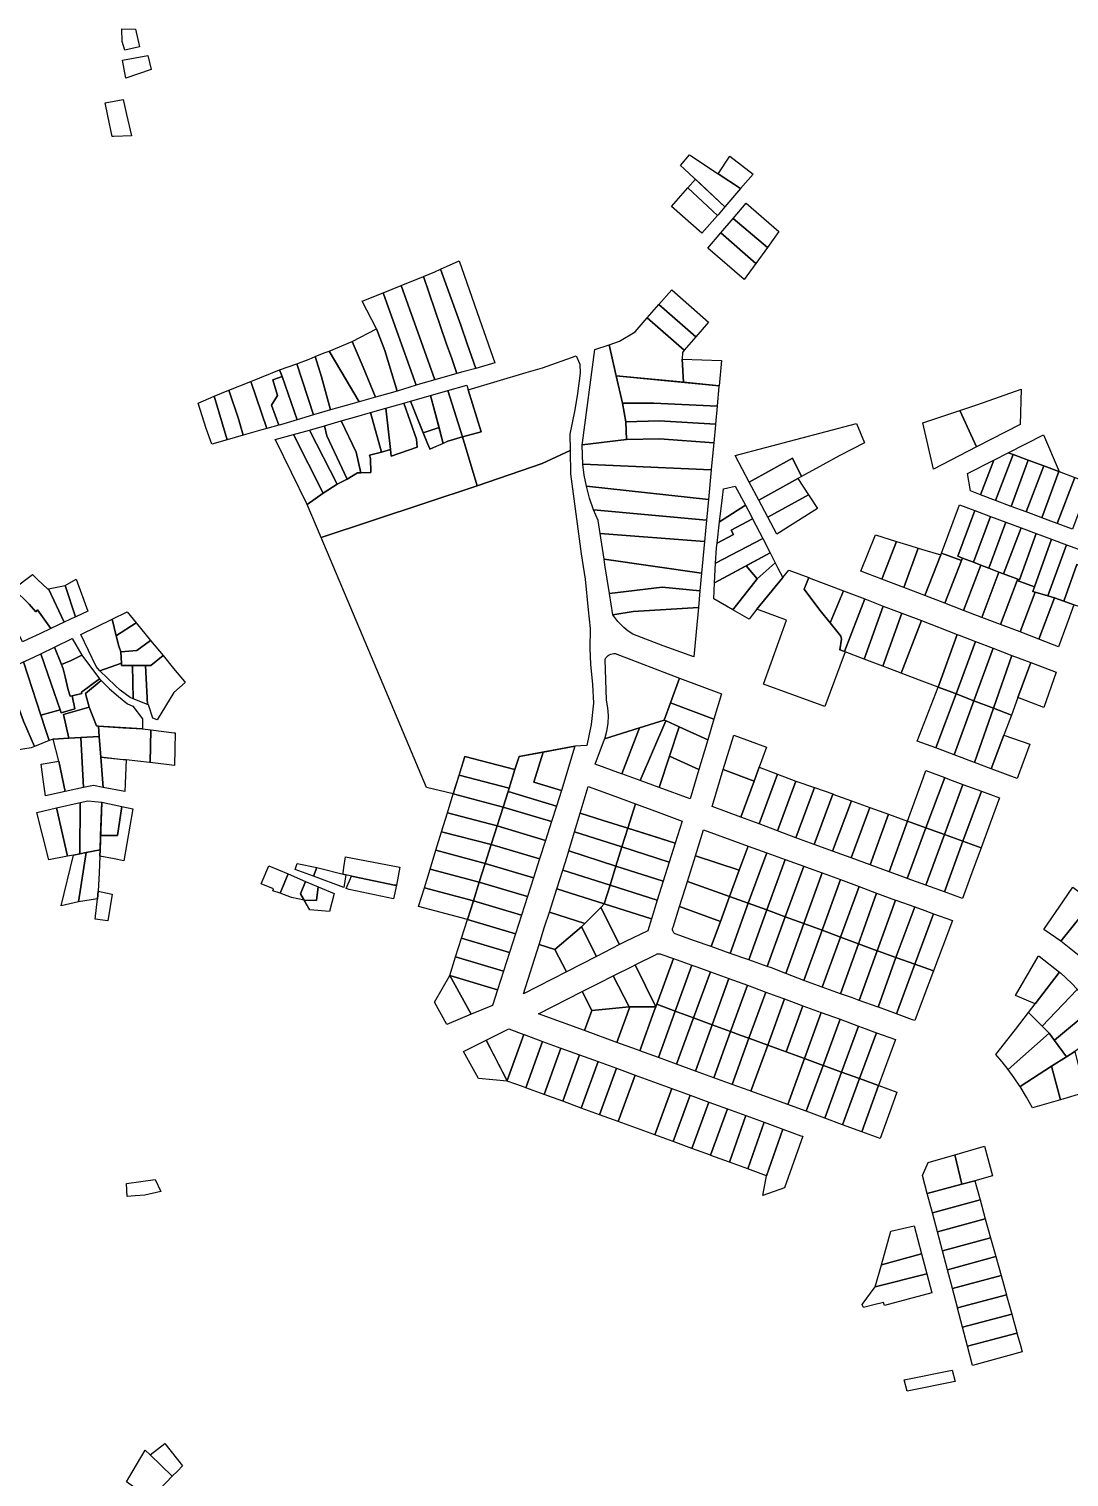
# Model space of a CAD drawing. Header units: millimetres. Extents: x 522658 to 553925, y 7796479 to 7820139.
# Drawn here: x 541601 to 542237, y 7802362 to 7803247 of the extents above; entities that cross this region are included whole.
import ezdxf

# ---------------------------------------------------------------- set-up
doc = ezdxf.new("R2010")
doc.units = ezdxf.units.MM
doc.layers.add('ZONA RESIDENCIAL 2 (ZR_2)', color=2, linetype='Continuous')

msp = doc.modelspace()

# ---------------------------------------------------------------- linework, layer by layer
at = {"layer": 'ZONA RESIDENCIAL 2 (ZR_2)'}
for points in [[(541665.98, 7803247.25), (541668.6, 7803236.55), (541659.6, 7803234.33), (541657.83, 7803239.72), (541657.76, 7803247.4), (541665.98, 7803247.25)], [(541658.2, 7803228.36), (541673.58, 7803231.17), (541675.57, 7803222.62), (541660.14, 7803217.21), (541658.2, 7803228.36)], [(541651.84, 7803181.64), (541649.21, 7803194.17), (541647.54, 7803202.16), (541658.48, 7803204.32), (541660.49, 7803195), (541663.62, 7803181.94), (541652.75, 7803181.73), (541651.84, 7803181.64)], [(541999.37, 7803163.94), (542004.85, 7803170.34), (542022.45, 7803158.8), (542036.18, 7803149.79), (542026.62, 7803138.62), (542001.63, 7803161.84), (541999.37, 7803163.94)], [(542043.77, 7803158.66), (542036.18, 7803149.79), (542022.45, 7803158.8), (542029.53, 7803169.6), (542043.77, 7803158.66)], [(542003.87, 7803150.18), (542008.51, 7803155.45), (542026.62, 7803138.62), (542022.4, 7803133.68), (542022.06, 7803133.29), (542003.87, 7803150.18)], [(542022.06, 7803133.29), (542012.55, 7803122.5), (541993.93, 7803138.9), (542003.87, 7803150.18), (542022.06, 7803133.29)], [(542059.63, 7803123.43), (542052.62, 7803113.65), (542031.54, 7803131.48), (542039.48, 7803140.79), (542059.63, 7803123.43)], [(542052.62, 7803113.65), (542045.51, 7803103.87), (542023.98, 7803122.62), (542031.54, 7803131.48), (542052.62, 7803113.65)], [(542045.51, 7803103.87), (542038.43, 7803094.11), (542016.06, 7803113.34), (542023.98, 7803122.62), (542045.51, 7803103.87)], [(541874.25, 7803039.84), (541866.35, 7803037.61), (541862.67, 7803036.59), (541859.56, 7803045.94), (541856.07, 7803055.27), (541842.27, 7803096.06), (541849.06, 7803098.8), (541852.66, 7803100.42), (541857.46, 7803086.94), (541865.04, 7803066.26), (541868.97, 7803054.83), (541874.25, 7803039.84)], [(541885.92, 7803043.14), (541874.25, 7803039.84), (541868.97, 7803054.83), (541865.04, 7803066.26), (541857.46, 7803086.94), (541852.66, 7803100.42), (541863.95, 7803105.5), (541876.37, 7803070), (541885.92, 7803043.14)], [(541862.67, 7803036.59), (541849.22, 7803032.84), (541828.64, 7803090.54), (541842.27, 7803096.06), (541856.07, 7803055.27), (541859.56, 7803045.94), (541862.67, 7803036.59)], [(541804.74, 7803080.88), (541817.48, 7803086.03), (541824.86, 7803065.51), (541837.78, 7803029.56), (541826.19, 7803025.96), (541818.63, 7803050.76), (541813.5, 7803064.02), (541804.74, 7803080.88)], [(541849.22, 7803032.84), (541840.43, 7803030.39), (541837.78, 7803029.56), (541824.86, 7803065.51), (541817.48, 7803086.03), (541828.64, 7803090.54), (541849.22, 7803032.84)], [(542016.61, 7803068.1), (542008.73, 7803059.05), (541986.19, 7803078.85), (541994.07, 7803087.9), (542016.61, 7803068.1)], [(542008.73, 7803059.05), (542001.65, 7803050.92), (541979.11, 7803070.72), (541986.19, 7803078.85), (542008.73, 7803059.05)], [(542000.43, 7803045.52), (542001.27, 7803031.3), (541960.05, 7803035.33), (541959.87, 7803036.14), (541955.86, 7803054.3), (541962.16, 7803056.38), (541971.68, 7803062.2), (541979.11, 7803070.72), (542001.65, 7803050.92), (542000.61, 7803049.54), (542000.43, 7803045.52)], [(541812.92, 7803022.12), (541802.9, 7803019.37), (541791.62, 7803038.4), (541784.52, 7803050.37), (541798.52, 7803056.26), (541805.35, 7803040.47), (541812.92, 7803022.12)], [(541826.19, 7803025.96), (541821.03, 7803024.35), (541812.92, 7803022.12), (541805.35, 7803040.47), (541798.52, 7803056.26), (541813.5, 7803064.02), (541818.63, 7803050.76), (541826.19, 7803025.96)], [(541785.3, 7803014.36), (541774.93, 7803011.37), (541764.68, 7803042.69), (541772.37, 7803045.47), (541776.02, 7803047.01), (541779.83, 7803034.59), (541785.3, 7803014.36)], [(541802.9, 7803019.37), (541798.64, 7803018.2), (541785.3, 7803014.36), (541779.83, 7803034.59), (541776.02, 7803047.01), (541781.49, 7803049.31), (541784.52, 7803050.37), (541791.62, 7803038.4), (541802.9, 7803019.37)], [(541914.72, 7802981.55), (541875.05, 7802968.04), (541865.99, 7802997.86), (541877.49, 7803001.1), (541869.57, 7803026.64), (541904.99, 7803037.34), (541915.06, 7803040.08), (541935.63, 7803047.5), (541937.86, 7803042.42), (541938.01, 7803036.86), (541936.43, 7803024.48), (541934.84, 7803014.48), (541933.09, 7803006.54), (541931.82, 7802999.55), (541931.95, 7802989.66), (541914.72, 7802981.55)], [(541960.05, 7803035.33), (541964.03, 7803018.63), (541965.9, 7803007.04), (541966.46, 7802996.25), (541939.36, 7802993.15), (541939.4, 7802994.29), (541946.95, 7803051.36), (541955.86, 7803054.3), (541959.87, 7803036.14), (541960.05, 7803035.33)], [(541746.47, 7803003.06), (541736.57, 7803031.85), (541754.22, 7803038.92), (541755.68, 7803034.8), (541749.96, 7803032.84), (541752.82, 7803023.32), (541749.33, 7803017.28), (541753.63, 7803005.09), (541746.47, 7803003.06)], [(541774.93, 7803011.37), (541765.02, 7803008.44), (541755.68, 7803034.8), (541754.22, 7803038.92), (541764.68, 7803042.69), (541774.93, 7803011.37)], [(542001.27, 7803031.3), (542000.43, 7803045.52), (542024.42, 7803044.54), (542022.99, 7803029.17), (542001.27, 7803031.3)], [(541746.47, 7803003.06), (541743.33, 7803002.17), (541740.44, 7803001.36), (541731.94, 7802998.92), (541729.13, 7803009.05), (541723.14, 7803026.47), (541736.57, 7803031.85), (541746.47, 7803003.06)], [(541753.63, 7803005.09), (541749.33, 7803017.28), (541752.82, 7803023.32), (541749.96, 7803032.84), (541755.68, 7803034.8), (541765.02, 7803008.44), (541754.67, 7803005.38), (541753.63, 7803005.09)], [(541865.99, 7802997.86), (541857.08, 7803026.27), (541868.66, 7803029.58), (541869.57, 7803026.64), (541877.49, 7803001.1), (541865.99, 7802997.86)], [(542022.99, 7803029.17), (542022.95, 7803028.71), (542021.86, 7803017), (542021.84, 7803016.73), (541983.09, 7803018.61), (541964.03, 7803018.63), (541960.05, 7803035.33), (542022.99, 7803029.17)], [(541722.21, 7802996.13), (541712.82, 7802993.44), (541709.25, 7803003.02), (541704.39, 7803018.63), (541714.2, 7803022.73), (541722.21, 7802996.13)], [(541731.94, 7802998.92), (541722.21, 7802996.13), (541714.2, 7803022.73), (541723.14, 7803026.47), (541729.13, 7803009.05), (541731.94, 7802998.92)], [(541851.73, 7803003.6), (541842.05, 7803000.4), (541834.18, 7803019.73), (541846.56, 7803023.26), (541851.73, 7803003.6)], [(541865.99, 7802997.86), (541857.1, 7802995.21), (541854.26, 7802993.97), (541846.56, 7803023.26), (541857.08, 7803026.27), (541865.99, 7802997.86)], [(542180.47, 7802991.77), (542170.29, 7803013.97), (542181.32, 7803017.65), (542207.88, 7803027.09), (542207.08, 7803005.55), (542180.47, 7802991.77)], [(541771.08, 7802956.55), (541780.84, 7802963.42), (541789.41, 7802969.06), (541795.55, 7802972), (541801.83, 7802976), (541803.87, 7802975.95), (541809.95, 7802976.15), (541809.77, 7802984.61), (541809.11, 7802986.66), (541816.47, 7802988.66), (541821.97, 7802990.16), (541822.4, 7802986.17), (541838.42, 7802991.69), (541838.02, 7802996.56), (541830.09, 7803018.56), (541834.18, 7803019.73), (541844.71, 7802993.86), (541846.06, 7802990.55), (541846.12, 7802990.41), (541857.1, 7802995.21), (541865.99, 7802997.86), (541875.05, 7802968.04), (541779.64, 7802936.45), (541771.08, 7802956.55)], [(541809.95, 7802976.15), (541803.87, 7802975.95), (541801.03, 7802988.65), (541791.9, 7803007.66), (541801.51, 7803010.4), (541809.79, 7803012.76), (541816.47, 7802988.66), (541809.11, 7802986.66), (541809.77, 7802984.61), (541809.95, 7802976.15)], [(541821.97, 7802990.16), (541816.47, 7802988.66), (541809.79, 7803012.76), (541819.27, 7803015.47), (541821.97, 7802990.16)], [(541838.42, 7802991.69), (541822.4, 7802986.17), (541821.97, 7802990.16), (541819.27, 7803015.47), (541830.09, 7803018.56), (541838.02, 7802996.56), (541838.42, 7802991.69)], [(542020.8, 7803005.6), (541986.3, 7803007.82), (541965.9, 7803007.04), (541964.03, 7803018.63), (541983.09, 7803018.61), (542021.84, 7803016.73), (542020.8, 7803005.6)], [(542154.16, 7802978.14), (542147.65, 7803006.41), (542170.29, 7803013.97), (542180.47, 7802991.77), (542154.16, 7802978.14)], [(541789.41, 7802969.06), (541780.84, 7802963.42), (541762.73, 7802999.32), (541772.45, 7803002.1), (541789.41, 7802969.06)], [(541795.55, 7802972), (541789.41, 7802969.06), (541772.45, 7803002.1), (541781.66, 7803004.73), (541783.13, 7802998.56), (541795.55, 7802972)], [(541803.87, 7802975.95), (541801.83, 7802976), (541795.55, 7802972), (541783.13, 7802998.56), (541781.66, 7803004.73), (541791.9, 7803007.66), (541801.03, 7802988.65), (541803.87, 7802975.95)], [(541842.05, 7803000.4), (541851.73, 7803003.6), (541854.26, 7802993.97), (541846.12, 7802990.41), (541846.06, 7802990.55), (541844.71, 7802993.86), (541842.05, 7803000.4)], [(542019.73, 7802994.19), (541986.53, 7802996.76), (541966.46, 7802996.25), (541965.9, 7803007.04), (541986.3, 7803007.82), (542020.8, 7803005.6), (542020.77, 7803005.32), (542019.73, 7802994.19)], [(542112.05, 7802994.23), (542096.93, 7802986.62), (542086.45, 7802980.82), (542073.5, 7802973.66), (542067.92, 7802984.92), (542041.48, 7802970.24), (542032.87, 7802986.47), (542107.14, 7803006.07), (542112.05, 7802994.23)], [(541780.84, 7802963.42), (541771.08, 7802956.55), (541751.88, 7802995.68), (541751.52, 7802996.41), (541762.73, 7802999.32), (541780.84, 7802963.42)], [(542019.73, 7802994.19), (542018.25, 7802978.26), (542018.21, 7802977.85), (541939.74, 7802981.14), (541939.39, 7802986.82), (541939.36, 7802993.15), (541966.46, 7802996.25), (541986.53, 7802996.76), (542019.73, 7802994.19)], [(542230.95, 7802976.68), (542230.77, 7802976.75), (542221.57, 7802980.14), (542212.07, 7802983.65), (542202.86, 7802987.05), (542199.82, 7802988.17), (542221.4, 7802999.22), (542230.95, 7802976.68)], [(541875.05, 7802968.04), (541914.72, 7802981.55), (541931.95, 7802989.66), (541932.14, 7802975.26), (541938.65, 7802926.37), (541941.19, 7802910.97), (541942.94, 7802892.08), (541944.21, 7802880.65), (541943.89, 7802868.58), (541944.36, 7802858.9), (541945.63, 7802846.52), (541946.27, 7802835.09), (541944.84, 7802822.07), (541942.14, 7802809.21), (541934.74, 7802808.74), (541900.7, 7802802.43), (541898.16, 7802794.43), (541867.47, 7802802.52), (541860.42, 7802779.58), (541844.02, 7802783.46), (541819.14, 7802842.58), (541779.64, 7802936.45), (541875.05, 7802968.04)], [(542073.5, 7802973.66), (542071.17, 7802972.37), (542047.34, 7802959.19), (542041.48, 7802970.24), (542067.92, 7802984.92), (542073.5, 7802973.66)], [(542202.86, 7802987.05), (542192.1, 7802959.05), (542182.85, 7802962.53), (542191.08, 7802983.68), (542199.82, 7802988.17), (542202.86, 7802987.05)], [(542212.07, 7802983.65), (542201.75, 7802955.43), (542192.1, 7802959.05), (542202.86, 7802987.05), (542212.07, 7802983.65)], [(542018.21, 7802977.85), (542016.51, 7802959.56), (541941.82, 7802967.87), (541940.56, 7802974.47), (541939.74, 7802981.14), (542018.21, 7802977.85)], [(542182.85, 7802962.53), (542176.71, 7802964.83), (542174.99, 7802975.42), (542191.08, 7802983.68), (542182.85, 7802962.53)], [(542221.57, 7802980.14), (542210.94, 7802951.98), (542201.75, 7802955.43), (542212.07, 7802983.65), (542221.57, 7802980.14)], [(542230.77, 7802976.75), (542220.52, 7802948.38), (542220.02, 7802948.57), (542210.94, 7802951.98), (542221.57, 7802980.14), (542230.77, 7802976.75)], [(542230.95, 7802976.68), (542240.69, 7802973.09), (542229.71, 7802944.93), (542220.52, 7802948.38), (542230.77, 7802976.75), (542230.95, 7802976.68)], [(542016.51, 7802959.56), (542015.34, 7802946.94), (541946.23, 7802953.35), (541943.76, 7802960.53), (541941.82, 7802967.87), (542016.51, 7802959.56)], [(542039.13, 7802956.09), (542023.36, 7802945.96), (542025.16, 7802960.86), (542025.79, 7802966.09), (542032.89, 7802967.84), (542039.13, 7802956.09)], [(542077.63, 7802962.52), (542052.81, 7802948.87), (542047.34, 7802959.19), (542071.17, 7802972.37), (542077.63, 7802962.52)], [(542229.71, 7802944.93), (542240.69, 7802973.09), (542249.81, 7802969.73), (542239.15, 7802941.38), (542229.71, 7802944.93)], [(542052.81, 7802948.87), (542077.63, 7802962.52), (542083.19, 7802954.05), (542058.36, 7802938.39), (542052.81, 7802948.87)], [(542015.34, 7802946.94), (542014.14, 7802934.03), (541950.25, 7802938.87), (541949.03, 7802946.78), (541946.23, 7802953.35), (542015.34, 7802946.94)], [(542043.53, 7802947.76), (542030.46, 7802940.82), (542031.85, 7802938.12), (542021.78, 7802932.9), (542023.36, 7802945.96), (542039.13, 7802956.09), (542042.6, 7802949.57), (542043.53, 7802947.76)], [(542171.84, 7802923.73), (542171.33, 7802922.26), (542159.04, 7802926.8), (542169.98, 7802956.38), (542179.47, 7802952.85), (542168.96, 7802924.94), (542171.84, 7802923.73)], [(542171.84, 7802923.73), (542168.96, 7802924.94), (542179.47, 7802952.85), (542189.04, 7802949.29), (542178.59, 7802921.22), (542171.84, 7802923.73)], [(542198.36, 7802945.83), (542188.1, 7802917.56), (542183.13, 7802919.47), (542178.59, 7802921.22), (542189.04, 7802949.29), (542198.36, 7802945.83)], [(542049.67, 7802935.81), (542020.92, 7802920.73), (542021.44, 7802930.05), (542021.78, 7802932.9), (542031.85, 7802938.12), (542030.46, 7802940.82), (542043.53, 7802947.76), (542049.67, 7802935.81)], [(542188.1, 7802917.56), (542198.36, 7802945.83), (542207.85, 7802942.3), (542197.03, 7802914.13), (542194.2, 7802915.21), (542188.1, 7802917.56)], [(542216.99, 7802938.9), (542206.75, 7802910.4), (542205.68, 7802910.8), (542197.03, 7802914.13), (542207.85, 7802942.3), (542216.99, 7802938.9)], [(542012.32, 7802914.47), (541952.68, 7802923.1), (541950.25, 7802938.87), (542014.14, 7802934.03), (542012.34, 7802914.66), (542012.32, 7802914.47)], [(542020.92, 7802920.73), (542049.67, 7802935.81), (542054.23, 7802926.95), (542020.25, 7802908.64), (542020.92, 7802920.73)], [(542109.8, 7802915.73), (542118.71, 7802937.96), (542131.63, 7802933.99), (542122.61, 7802910.84), (542109.8, 7802915.73)], [(542122.61, 7802910.84), (542131.63, 7802933.99), (542139.59, 7802931.54), (542144.85, 7802929.92), (542135.97, 7802905.75), (542122.61, 7802910.84)], [(542206.75, 7802910.4), (542216.99, 7802938.9), (542226.36, 7802935.41), (542215.9, 7802906.13), (542205.39, 7802910.05), (542205.68, 7802910.8), (542206.75, 7802910.4)], [(542235.55, 7802931.99), (542224.12, 7802900.7), (542216.34, 7802902.9), (542214.91, 7802903.35), (542215.9, 7802906.13), (542226.36, 7802935.41), (542235.55, 7802931.99)], [(542244.99, 7802925.45), (542242.85, 7802919.46), (542241.91, 7802919.79), (542233.94, 7802897.45), (542228.11, 7802899.57), (542224.12, 7802900.7), (542235.55, 7802931.99), (542245, 7802928.47), (542245.94, 7802928.12), (542244.99, 7802925.45)], [(542012.32, 7802914.47), (542011.33, 7802903.78), (541988.29, 7802905.91), (541955.92, 7802902.06), (541953.2, 7802919.73), (541952.68, 7802923.1), (542012.32, 7802914.47)], [(542046.29, 7802911.1), (542039.63, 7802919.08), (542054.23, 7802926.95), (542057.32, 7802920.94), (542046.29, 7802911.1)], [(542135.97, 7802905.75), (542144.85, 7802929.92), (542148.9, 7802928.68), (542158.63, 7802925.69), (542148.85, 7802900.84), (542135.97, 7802905.75)], [(542171.33, 7802922.26), (542161.05, 7802896.18), (542148.85, 7802900.84), (542158.63, 7802925.69), (542159.04, 7802926.8), (542171.33, 7802922.26)], [(542183.13, 7802919.47), (542172.61, 7802891.77), (542161.05, 7802896.18), (542171.33, 7802922.26), (542171.84, 7802923.73), (542178.59, 7802921.22), (542183.13, 7802919.47)], [(542241.91, 7802919.79), (542242.85, 7802919.46), (542244.99, 7802925.45), (542245.94, 7802928.12), (542254.61, 7802924.9), (542242.97, 7802894.15), (542239.99, 7802895.24), (542233.94, 7802897.45), (542241.91, 7802919.79)], [(541606.33, 7802910.47), (541612.22, 7802904.95), (541612.87, 7802905.07), (541622.48, 7802884.54), (541614.31, 7802880.71), (541606.2, 7802892.05), (541605.01, 7802891), (541601.11, 7802895.58), (541591.34, 7802905.08), (541603.02, 7802913.71), (541606.33, 7802910.47)], [(542046.29, 7802911.1), (542031.48, 7802892.07), (542019.7, 7802898.86), (542020.25, 7802908.64), (542039.63, 7802919.08), (542046.29, 7802911.1)], [(542031.48, 7802892.07), (542046.29, 7802911.1), (542057.32, 7802920.94), (542058.84, 7802917.98), (542061.99, 7802911.86), (542046.16, 7802892.48), (542043.16, 7802888.8), (542041.36, 7802886.38), (542031.48, 7802892.07)], [(542100.11, 7802866.5), (542087.69, 7802833.01), (542050.23, 7802846.73), (542064.26, 7802885.78), (542046.16, 7802892.48), (542061.99, 7802911.86), (542065.74, 7802916.44), (542077.86, 7802911.82), (542075.03, 7802904.83), (542084.71, 7802891.85), (542091.03, 7802884.09), (542097.57, 7802876.04), (542097.95, 7802874.12), (542096.77, 7802867.77), (542099.7, 7802866.66), (542100.11, 7802866.5)], [(542172.61, 7802891.77), (542183.13, 7802919.47), (542188.1, 7802917.56), (542194.2, 7802915.21), (542183.68, 7802887.54), (542172.61, 7802891.77)], [(542195.04, 7802883.21), (542183.68, 7802887.54), (542194.2, 7802915.21), (542197.03, 7802914.13), (542205.68, 7802910.8), (542205.39, 7802910.05), (542195.04, 7802883.21)], [(541601.11, 7802895.58), (541605.01, 7802891), (541606.2, 7802892.05), (541614.31, 7802880.71), (541607.45, 7802877.49), (541600.49, 7802874.23), (541596.9, 7802872.55), (541584.3, 7802898.86), (541584.03, 7802899.67), (541591.34, 7802905.08), (541601.11, 7802895.58)], [(541622.48, 7802884.54), (541612.87, 7802905.07), (541623.09, 7802907.01), (541629.44, 7802887.8), (541622.48, 7802884.54)], [(541636.86, 7802891.28), (541629.61, 7802887.88), (541629.44, 7802887.8), (541623.09, 7802907.01), (541629.78, 7802910.82), (541636.86, 7802891.28)], [(542011.33, 7802903.78), (542010.38, 7802893.6), (541970.4, 7802891.19), (541957.92, 7802889.1), (541955.92, 7802902.06), (541988.29, 7802905.91), (542011.33, 7802903.78)], [(542099.15, 7802903.72), (542091.03, 7802884.09), (542084.71, 7802891.85), (542075.03, 7802904.83), (542077.86, 7802911.82), (542079.21, 7802911.3), (542099.15, 7802903.72)], [(542195.04, 7802883.21), (542205.39, 7802910.05), (542215.9, 7802906.13), (542214.91, 7802903.35), (542216.34, 7802902.9), (542207.07, 7802878.62), (542195.04, 7802883.21)], [(542091.03, 7802884.09), (542099.15, 7802903.72), (542112.15, 7802898.77), (542099.7, 7802866.66), (542096.77, 7802867.77), (542097.95, 7802874.12), (542097.57, 7802876.04), (542091.03, 7802884.09)], [(542123.46, 7802894.47), (542111.79, 7802862.06), (542100.11, 7802866.5), (542099.7, 7802866.66), (542112.15, 7802898.77), (542123.46, 7802894.47)], [(542228.11, 7802899.57), (542218.68, 7802874.19), (542207.07, 7802878.62), (542216.34, 7802902.9), (542224.12, 7802900.7), (542228.11, 7802899.57)], [(542239.99, 7802895.24), (542235.72, 7802883.46), (542230.69, 7802869.61), (542218.68, 7802874.19), (542228.11, 7802899.57), (542233.94, 7802897.45), (542239.99, 7802895.24)], [(541654.39, 7802876.37), (541654.25, 7802876.28), (541651.76, 7802886.39), (541660.96, 7802890.87), (541666.45, 7802884.19), (541654.39, 7802876.37)], [(542008.98, 7802878.61), (542007.56, 7802863.38), (541988.83, 7802870.04), (541970.3, 7802877.24), (541967.49, 7802879.19), (541964.84, 7802881.36), (541961.15, 7802885.03), (541957.92, 7802889.1), (541970.4, 7802891.19), (542010.38, 7802893.6), (542008.98, 7802878.61)], [(542111.79, 7802862.06), (542123.46, 7802894.47), (542134.81, 7802890.16), (542123.2, 7802857.73), (542111.79, 7802862.06)], [(542146.72, 7802885.58), (542134.39, 7802853.44), (542131.65, 7802854.52), (542123.2, 7802857.73), (542134.81, 7802890.16), (542136.35, 7802889.57), (542146.72, 7802885.58)], [(541657.43, 7802859.57), (541644.19, 7802854.89), (541642.05, 7802857.56), (541632.52, 7802877.01), (541651.76, 7802886.39), (541654.25, 7802876.28), (541655.8, 7802869.96), (541656.99, 7802866.46), (541657.43, 7802859.57)], [(541675.31, 7802873.42), (541666.9, 7802867.22), (541656.99, 7802866.46), (541655.8, 7802869.96), (541654.25, 7802876.28), (541654.39, 7802876.37), (541666.45, 7802884.19), (541675.31, 7802873.42)], [(542134.39, 7802853.44), (542146.72, 7802885.58), (542168.65, 7802877.15), (542157.1, 7802844.81), (542145.59, 7802849.05), (542134.39, 7802853.44)], [(541624.89, 7802843.14), (541626.13, 7802839.29), (541627.3, 7802839.55), (541629.03, 7802831.57), (541620.68, 7802829.17), (541620.02, 7802831.06), (541614.55, 7802846.81), (541608.13, 7802865.3), (541616.47, 7802869.29), (541620.74, 7802858.62), (541621.79, 7802856.01), (541622.95, 7802851.19), (541624.89, 7802843.14)], [(541626.78, 7802861.08), (541620.74, 7802858.62), (541616.47, 7802869.29), (541627.41, 7802874.53), (541633.29, 7802864.46), (541626.78, 7802861.08)], [(541656.99, 7802866.46), (541666.9, 7802867.22), (541675.31, 7802873.42), (541682.95, 7802864.12), (541675.41, 7802858.07), (541672.12, 7802858.09), (541664.25, 7802858.14), (541657.52, 7802858.19), (541657.43, 7802859.57), (541656.99, 7802866.46)], [(542157.1, 7802844.81), (542168.65, 7802877.15), (542169.86, 7802876.68), (542179.93, 7802872.81), (542167.96, 7802840.77), (542165.43, 7802841.75), (542157.1, 7802844.81)], [(542167.96, 7802840.77), (542179.93, 7802872.81), (542190.67, 7802868.69), (542178.89, 7802836.57), (542167.96, 7802840.77)], [(541620.02, 7802831.06), (541608.12, 7802827.64), (541597.61, 7802860.26), (541600.88, 7802861.83), (541608.13, 7802865.3), (541614.55, 7802846.81), (541620.02, 7802831.06)], [(541624.89, 7802843.14), (541622.95, 7802851.19), (541621.79, 7802856.01), (541620.74, 7802858.62), (541626.78, 7802861.08), (541633.29, 7802864.46), (541644.1, 7802849.98), (541633.03, 7802841.83), (541633.33, 7802840.89), (541627.3, 7802839.55), (541626.13, 7802839.29), (541624.89, 7802843.14)], [(541689.45, 7802841.55), (541679.29, 7802824.77), (541676.67, 7802825.87), (541674.04, 7802834.03), (541673.32, 7802834.31), (541672.12, 7802858.09), (541675.41, 7802858.07), (541682.95, 7802864.12), (541689.37, 7802856.32), (541695.97, 7802848.29), (541696.52, 7802847.62), (541689.45, 7802841.55)], [(541993.25, 7802835.19), (541989.47, 7802824.75), (541974.33, 7802819.96), (541953.01, 7802813.22), (541953.04, 7802813.3), (541954.34, 7802817.92), (541955.12, 7802822.66), (541955.36, 7802827.46), (541955.06, 7802832.25), (541954.23, 7802836.98), (541953.38, 7802861.85), (541953.81, 7802862.69), (541954.38, 7802863.46), (541955.07, 7802864.11), (541955.85, 7802864.65), (541956.71, 7802865.05), (541957.63, 7802865.3), (541958.57, 7802865.4), (541959.52, 7802865.34), (541998.78, 7802850.44), (541993.25, 7802835.19)], [(542178.89, 7802836.57), (542190.67, 7802868.69), (542202.12, 7802864.3), (542190.81, 7802831.98), (542178.89, 7802836.57)], [(542190.81, 7802831.98), (542202.12, 7802864.3), (542213.62, 7802859.89), (542205.77, 7802838.52), (542201.81, 7802827.75), (542190.81, 7802831.98)], [(541593.26, 7802806.27), (541584.19, 7802826.2), (541572.59, 7802848.28), (541586.33, 7802854.86), (541597.59, 7802824), (541604.32, 7802808.52), (541602.3, 7802807.7), (541593.26, 7802806.27)], [(541611.01, 7802819.02), (541613.31, 7802812.16), (541604.32, 7802808.52), (541597.59, 7802824), (541586.33, 7802854.86), (541597.61, 7802860.26), (541608.12, 7802827.64), (541611.01, 7802819.02)], [(541656.69, 7802843.1), (541653.6, 7802845.87), (541644.19, 7802854.89), (541657.43, 7802859.57), (541657.52, 7802858.19), (541664.25, 7802858.14), (541664.68, 7802837.74), (541662.78, 7802838.49), (541656.69, 7802843.1)], [(541664.25, 7802858.14), (541672.12, 7802858.09), (541673.32, 7802834.31), (541664.68, 7802837.74), (541664.25, 7802858.14)], [(542229.26, 7802853.93), (542221.64, 7802832.46), (542205.77, 7802838.52), (542213.62, 7802859.89), (542229.26, 7802853.93)], [(541637.71, 7802832.69), (541621.97, 7802828.15), (541625.18, 7802813.61), (541615.64, 7802813.1), (541613.31, 7802812.16), (541611.01, 7802819.02), (541608.12, 7802827.64), (541620.02, 7802831.06), (541620.68, 7802829.17), (541629.03, 7802831.57), (541627.3, 7802839.55), (541633.33, 7802840.89), (541633.03, 7802841.83), (541644.1, 7802849.98), (541645.14, 7802848.86), (541635.49, 7802841.01), (541637.71, 7802832.69)], [(541635.49, 7802841.01), (541645.14, 7802848.86), (541650.22, 7802843.88), (541655.56, 7802839.17), (541661.13, 7802834.74), (541664.33, 7802833.21), (541670.36, 7802825.54), (541670.26, 7802819.33), (541643.34, 7802821.03), (541642.23, 7802821.27), (541637.71, 7802832.69), (541635.49, 7802841.01)], [(542019.9, 7802825.23), (541993.25, 7802835.19), (541998.78, 7802850.44), (542024.5, 7802840.68), (542019.9, 7802825.23)], [(542144.24, 7802811.89), (542157.1, 7802844.81), (542165.43, 7802841.75), (542167.96, 7802840.77), (542155.59, 7802807.65), (542144.24, 7802811.89)], [(541998.62, 7802820.63), (541990.56, 7802824.26), (541990.38, 7802824.34), (541989.47, 7802824.75), (541993.25, 7802835.19), (542019.9, 7802825.23), (542016.17, 7802812.73), (541998.62, 7802820.63)], [(542155.59, 7802807.65), (542167.96, 7802840.77), (542178.89, 7802836.57), (542166.75, 7802803.47), (542155.59, 7802807.65)], [(542166.75, 7802803.47), (542178.89, 7802836.57), (542190.81, 7802831.98), (542179.2, 7802798.81), (542166.75, 7802803.47)], [(541621.97, 7802828.15), (541637.71, 7802832.69), (541642.23, 7802821.27), (541643.34, 7802821.03), (541643.91, 7802814.6), (541632.56, 7802814), (541625.18, 7802813.61), (541621.97, 7802828.15)], [(542179.2, 7802798.81), (542190.81, 7802831.98), (542201.81, 7802827.75), (542198.89, 7802819.8), (542197.28, 7802815.55), (542189.47, 7802794.97), (542179.2, 7802798.81)], [(541675.34, 7802818.72), (541675.11, 7802798.81), (541674.69, 7802798.86), (541660.35, 7802800.32), (541656.73, 7802800.7), (541644.88, 7802801.96), (541643.91, 7802814.6), (541643.34, 7802821.03), (541658.51, 7802820.07), (541670.26, 7802819.33), (541675.34, 7802818.72)], [(541675.11, 7802798.81), (541675.34, 7802818.72), (541689.79, 7802816.98), (541690.25, 7802816.92), (541690, 7802796.88), (541675.11, 7802798.81)], [(541963.55, 7802791.81), (541963.42, 7802791.86), (541947.31, 7802797.78), (541947.24, 7802797.72), (541952.96, 7802813.07), (541953.01, 7802813.22), (541974.33, 7802819.96), (541963.55, 7802791.81)], [(541963.55, 7802791.81), (541974.33, 7802819.96), (541989.47, 7802824.75), (541990.38, 7802824.34), (541974.8, 7802787.68), (541963.55, 7802791.81)], [(541998.62, 7802820.63), (541992.73, 7802802.68), (541986.41, 7802783.41), (541974.8, 7802787.68), (541990.38, 7802824.34), (541990.56, 7802824.26), (541998.62, 7802820.63)], [(542010.71, 7802794.43), (541992.73, 7802802.68), (541998.62, 7802820.63), (542016.17, 7802812.73), (542010.71, 7802794.43)], [(541615.64, 7802813.1), (541625.18, 7802813.61), (541632.56, 7802814), (541634.33, 7802783.39), (541622.94, 7802780.94), (541619.19, 7802799.66), (541615.64, 7802813.1)], [(541632.56, 7802814), (541643.91, 7802814.6), (541644.88, 7802801.96), (541646.29, 7802783.55), (541640.32, 7802784.68), (541634.33, 7802783.39), (541632.56, 7802814)], [(541909.6, 7802786.84), (541915.5, 7802805.17), (541934.74, 7802808.74), (541926.64, 7802781.72), (541909.6, 7802786.84)], [(542052, 7802808.05), (542047.52, 7802795.9), (542044.4, 7802787.44), (542025.43, 7802794.52), (542032.12, 7802815.42), (542052, 7802808.05)], [(542213.08, 7802809.9), (542205.38, 7802789.02), (542189.47, 7802794.97), (542197.28, 7802815.55), (542213.08, 7802809.9)], [(541610.94, 7802778.36), (541609.62, 7802788.4), (541608.38, 7802797.81), (541619.19, 7802799.66), (541622.94, 7802780.94), (541610.94, 7802778.36)], [(541644.88, 7802801.96), (541660.35, 7802800.32), (541659.59, 7802781.03), (541646.29, 7802783.55), (541644.88, 7802801.96)], [(541898.16, 7802794.43), (541894.55, 7802783.03), (541863.96, 7802791.1), (541867.47, 7802802.52), (541898.16, 7802794.43)], [(541923.56, 7802772.13), (541893.92, 7802781.04), (541894.55, 7802783.03), (541898.16, 7802794.43), (541900.7, 7802802.43), (541915.5, 7802805.17), (541909.6, 7802786.84), (541926.64, 7802781.72), (541923.56, 7802772.13)], [(542010.71, 7802794.43), (542005.36, 7802776.45), (541986.41, 7802783.41), (541992.73, 7802802.68), (542010.71, 7802794.43)], [(541894.55, 7802783.03), (541893.92, 7802781.04), (541890.91, 7802771.54), (541860.42, 7802779.58), (541863.96, 7802791.1), (541894.55, 7802783.03)], [(542044.4, 7802787.44), (542036.24, 7802765.38), (542018.7, 7802771.93), (542025.43, 7802794.52), (542044.4, 7802787.44)], [(542058.72, 7802791.6), (542047.54, 7802761.16), (542036.24, 7802765.38), (542044.4, 7802787.44), (542047.52, 7802795.9), (542058.72, 7802791.6)], [(542047.54, 7802761.16), (542058.72, 7802791.6), (542069.95, 7802787.29), (542058.8, 7802756.95), (542047.54, 7802761.16)], [(542138.2, 7802762.84), (542147.78, 7802789.19), (542149.47, 7802793.85), (542161, 7802789.53), (542149.47, 7802758.79), (542138.2, 7802762.84)], [(542149.47, 7802758.79), (542161, 7802789.53), (542163.89, 7802788.45), (542172.16, 7802785.39), (542160.82, 7802754.7), (542149.47, 7802758.79)], [(541920.51, 7802762.64), (541890.91, 7802771.54), (541893.92, 7802781.04), (541923.56, 7802772.13), (541920.51, 7802762.64)], [(541971.84, 7802773.5), (541967.13, 7802758.62), (541952.16, 7802763.35), (541938.04, 7802767.81), (541943, 7802784.18), (541956.98, 7802779), (541971.84, 7802773.5)], [(542058.8, 7802756.95), (542069.95, 7802787.29), (542081.29, 7802783.39), (542070.01, 7802752.76), (542058.8, 7802756.95)], [(542070.01, 7802752.76), (542081.29, 7802783.39), (542092.52, 7802779.54), (542092.64, 7802779.49), (542081.22, 7802748.57), (542070.01, 7802752.76)], [(542160.82, 7802754.7), (542172.16, 7802785.39), (542183.45, 7802781.21), (542172.04, 7802750.66), (542160.82, 7802754.7)], [(542172.04, 7802750.66), (542183.45, 7802781.21), (542194.45, 7802777.14), (542188.78, 7802761.66), (542183.28, 7802746.62), (542172.04, 7802750.66)], [(541624.46, 7802741.47), (541617.8, 7802770.97), (541632.11, 7802774.31), (541631.99, 7802742.92), (541628.16, 7802742.18), (541624.46, 7802741.47)], [(541631.99, 7802742.92), (541632.11, 7802774.31), (541636.87, 7802775.42), (541645.44, 7802774.5), (541644.45, 7802745.28), (541635.93, 7802743.67), (541631.99, 7802742.92)], [(541658.92, 7802738.65), (541652.99, 7802739.84), (541644.32, 7802741.57), (541644.45, 7802745.28), (541644.75, 7802754.1), (541655.12, 7802754.16), (541657.76, 7802771.87), (541664.48, 7802770.43), (541658.92, 7802738.65)], [(541655.12, 7802754.16), (541644.75, 7802754.1), (541645.44, 7802774.5), (541657.76, 7802771.87), (541655.12, 7802754.16)], [(541890.91, 7802771.54), (541887.26, 7802760.04), (541856.86, 7802768.01), (541860.42, 7802779.58), (541890.91, 7802771.54)], [(542000.47, 7802762.9), (541996.23, 7802749.44), (541981.42, 7802754.11), (541967.13, 7802758.62), (541971.84, 7802773.5), (541985.85, 7802768.32), (542000.47, 7802762.9)], [(542081.22, 7802748.57), (542092.64, 7802779.49), (542104.02, 7802775.33), (542092.46, 7802744.46), (542083.94, 7802747.56), (542081.22, 7802748.57)], [(542115.27, 7802771.22), (542103.71, 7802740.37), (542092.46, 7802744.46), (542104.02, 7802775.33), (542115.27, 7802771.22)], [(541613.05, 7802739.29), (541605.74, 7802768.15), (541617.8, 7802770.97), (541624.46, 7802741.47), (541613.05, 7802739.29)], [(541887.26, 7802760.04), (541883.65, 7802748.65), (541853.31, 7802756.45), (541856.86, 7802768.01), (541887.26, 7802760.04)], [(541916.82, 7802751.15), (541887.26, 7802760.04), (541890.91, 7802771.54), (541920.51, 7802762.64), (541916.82, 7802751.15)], [(541967.13, 7802758.62), (541963.52, 7802747.23), (541963.5, 7802747.16), (541934.61, 7802756.45), (541938.04, 7802767.81), (541952.16, 7802763.35), (541967.13, 7802758.62)], [(542126.63, 7802767.07), (542115.37, 7802736.13), (542103.71, 7802740.37), (542115.27, 7802771.22), (542126.63, 7802767.07)], [(542115.37, 7802736.13), (542126.63, 7802767.07), (542138.2, 7802762.84), (542126.96, 7802731.91), (542115.37, 7802736.13)], [(541883.65, 7802748.65), (541879.97, 7802737.04), (541849.82, 7802745.09), (541853.31, 7802756.45), (541883.65, 7802748.65)], [(541913.16, 7802739.78), (541883.65, 7802748.65), (541887.26, 7802760.04), (541916.82, 7802751.15), (541913.16, 7802739.78)], [(541963.5, 7802747.16), (541959.91, 7802735.45), (541931.15, 7802744.67), (541934.61, 7802756.45), (541963.5, 7802747.16)], [(541996.23, 7802749.44), (541992.57, 7802737.82), (541963.5, 7802747.16), (541963.52, 7802747.23), (541967.13, 7802758.62), (541996.23, 7802749.44)], [(542035.37, 7802733), (542008.55, 7802741.63), (542013.5, 7802757.53), (542040.75, 7802747.7), (542035.37, 7802733)], [(542126.96, 7802731.91), (542138.2, 7802762.84), (542149.47, 7802758.79), (542138.14, 7802727.85), (542136.53, 7802728.43), (542126.96, 7802731.91)], [(542138.14, 7802727.85), (542149.47, 7802758.79), (542160.82, 7802754.7), (542149.4, 7802723.78), (542138.14, 7802727.85)], [(542149.4, 7802723.78), (542160.82, 7802754.7), (542172.04, 7802750.66), (542160.8, 7802719.67), (542149.4, 7802723.78)], [(541642.88, 7802715.49), (541631.2, 7802713.51), (541635.93, 7802743.67), (541644.45, 7802745.28), (541644.32, 7802741.57), (541643.9, 7802731.21), (541643.19, 7802720.04), (541642.88, 7802715.49)], [(541909.43, 7802728.19), (541879.97, 7802737.04), (541883.65, 7802748.65), (541913.16, 7802739.78), (541909.43, 7802728.19)], [(541992.57, 7802737.82), (541988.89, 7802726.15), (541959.91, 7802735.45), (541963.5, 7802747.16), (541992.57, 7802737.82)], [(542052.13, 7802743.6), (542040.88, 7802712.66), (542029.44, 7802716.8), (542035.37, 7802733), (542040.75, 7802747.7), (542052.13, 7802743.6)], [(542160.8, 7802719.67), (542172.04, 7802750.66), (542183.28, 7802746.62), (542177.64, 7802731.23), (542171.94, 7802715.65), (542160.8, 7802719.67)], [(541631.2, 7802713.51), (541620.6, 7802711.17), (541628.16, 7802742.18), (541635.93, 7802743.67), (541631.2, 7802713.51)], [(541776.98, 7802734.47), (541775, 7802729.18), (541763.71, 7802733.4), (541764.97, 7802737.05), (541776.98, 7802734.47)], [(541827.83, 7802734.71), (541825.63, 7802723.7), (541824.46, 7802723.82), (541799.22, 7802728.98), (541792.91, 7802730.54), (541792.99, 7802731.03), (541793.51, 7802734.65), (541794.46, 7802741.16), (541827.83, 7802734.71)], [(541879.97, 7802737.04), (541876.36, 7802725.68), (541846.27, 7802733.55), (541849.82, 7802745.09), (541879.97, 7802737.04)], [(541905.78, 7802716.85), (541876.36, 7802725.68), (541879.97, 7802737.04), (541909.43, 7802728.19), (541905.78, 7802716.85)], [(541959.91, 7802735.45), (541956.34, 7802723.78), (541927.49, 7802733.01), (541930.18, 7802741.38), (541931.15, 7802744.67), (541959.91, 7802735.45)], [(542035.37, 7802733), (542029.44, 7802716.8), (542003.69, 7802726.03), (542008.55, 7802741.63), (542035.37, 7802733)], [(542063.45, 7802739.52), (542052.19, 7802708.57), (542040.88, 7802712.66), (542052.13, 7802743.6), (542063.45, 7802739.52)], [(542074.76, 7802735.44), (542063.49, 7802704.45), (542059.05, 7802706.09), (542052.19, 7802708.57), (542063.45, 7802739.52), (542074.76, 7802735.44)], [(541759.34, 7802730.67), (541754.45, 7802718.76), (541749.97, 7802720.35), (541750.51, 7802721.59), (541742.89, 7802724.66), (541747.69, 7802735.66), (541759.34, 7802730.67)], [(541770.02, 7802726.09), (541766.88, 7802718.45), (541769.13, 7802714.61), (541761.41, 7802716.3), (541754.45, 7802718.76), (541759.34, 7802730.67), (541770.02, 7802726.09)], [(541794.61, 7802730.12), (541793.51, 7802722.26), (541775, 7802729.18), (541776.98, 7802734.47), (541794.61, 7802730.12)], [(541825.63, 7802723.7), (541823.95, 7802715.29), (541796.81, 7802721.02), (541794.95, 7802721.72), (541798.23, 7802729.23), (541799.22, 7802728.98), (541824.46, 7802723.82), (541825.63, 7802723.7)], [(541876.36, 7802725.68), (541872.72, 7802714.21), (541842.78, 7802722.19), (541846.27, 7802733.55), (541876.36, 7802725.68)], [(541956.34, 7802723.78), (541952.82, 7802712.3), (541923.78, 7802721.49), (541927.49, 7802733.01), (541956.34, 7802723.78)], [(541988.89, 7802726.15), (541985.23, 7802714.53), (541956.34, 7802723.78), (541959.91, 7802735.45), (541988.89, 7802726.15)], [(542086.12, 7802731.25), (542074.84, 7802700.25), (542063.49, 7802704.45), (542074.76, 7802735.44), (542078.13, 7802734.22), (542086.12, 7802731.25)], [(542097.25, 7802727.12), (542085.98, 7802696.13), (542074.84, 7802700.25), (542086.12, 7802731.25), (542097.25, 7802727.12)], [(541641.32, 7802702.98), (541642.88, 7802715.49), (541643.19, 7802720.04), (541651.7, 7802718.26), (541649.17, 7802701.84), (541641.32, 7802702.98)], [(541777.73, 7802722.78), (541776.75, 7802714.29), (541769.13, 7802714.61), (541766.88, 7802718.45), (541770.02, 7802726.09), (541777.73, 7802722.78)], [(541787.53, 7802718.58), (541784.74, 7802707.59), (541772.62, 7802708.68), (541769.13, 7802714.61), (541776.75, 7802714.29), (541777.73, 7802722.78), (541787.53, 7802718.58)], [(541872.72, 7802714.21), (541869.11, 7802702.8), (541839.25, 7802710.7), (541842.78, 7802722.19), (541872.72, 7802714.21)], [(541902.1, 7802705.39), (541872.72, 7802714.21), (541876.36, 7802725.68), (541905.78, 7802716.85), (541902.1, 7802705.39)], [(541940.95, 7802700.32), (541919.19, 7802707.21), (541923.78, 7802721.49), (541952.82, 7802712.3), (541950.61, 7802710.07), (541944.79, 7802704.19), (541940.95, 7802700.32)], [(541985.23, 7802714.53), (541982.46, 7802705.73), (541981.65, 7802703.17), (541952.82, 7802712.3), (541956.34, 7802723.78), (541985.23, 7802714.53)], [(542029.44, 7802716.8), (542028.43, 7802714.05), (542023.79, 7802701.53), (541998.85, 7802710.74), (542002.29, 7802721.55), (542003.69, 7802726.03), (542029.44, 7802716.8)], [(542108.74, 7802722.85), (542097.3, 7802691.94), (542085.98, 7802696.13), (542097.25, 7802727.12), (542108.74, 7802722.85)], [(542119.37, 7802718.9), (542110.31, 7802693.64), (542108.25, 7802687.89), (542097.3, 7802691.94), (542108.74, 7802722.85), (542119.37, 7802718.9)], [(542130.84, 7802714.64), (542119.67, 7802683.67), (542108.25, 7802687.89), (542110.31, 7802693.64), (542119.37, 7802718.9), (542130.84, 7802714.64)], [(542251.49, 7802713.59), (542232.05, 7802689.42), (542221.69, 7802696.57), (542233.76, 7802714.22), (542239.45, 7802722.54), (542246.62, 7802717.23), (542251.49, 7802713.59)], [(541898.43, 7802693.99), (541869.11, 7802702.8), (541872.72, 7802714.21), (541902.1, 7802705.39), (541898.43, 7802693.99)], [(541948, 7802680.11), (541938.89, 7802698.24), (541940.95, 7802700.32), (541944.79, 7802704.19), (541950.61, 7802710.07), (541962.09, 7802687.36), (541948, 7802680.11)], [(541962.09, 7802687.36), (541950.61, 7802710.07), (541952.82, 7802712.3), (541981.65, 7802703.17), (541979.34, 7802695.83), (541965.77, 7802689.25), (541962.09, 7802687.36)], [(542023.79, 7802701.53), (542018.08, 7802686.14), (542007.92, 7802689.7), (541996.18, 7802693.91), (541995.77, 7802694.19), (541995.4, 7802694.54), (541995.09, 7802694.94), (541994.85, 7802695.37), (541994.67, 7802695.85), (541994.57, 7802696.34), (541994.55, 7802696.84), (541994.6, 7802697.34), (541994.7, 7802697.74), (541994.84, 7802698.12), (541998.85, 7802710.74), (542023.79, 7802701.53)], [(542040.88, 7802712.66), (542029.74, 7802682.05), (542018.08, 7802686.14), (542023.79, 7802701.53), (542028.43, 7802714.05), (542029.44, 7802716.8), (542040.88, 7802712.66)], [(542052.19, 7802708.57), (542041.11, 7802678.07), (542029.74, 7802682.05), (542040.88, 7802712.66), (542052.19, 7802708.57)], [(542142.67, 7802710.46), (542131.11, 7802679.57), (542119.89, 7802683.59), (542119.67, 7802683.67), (542130.84, 7802714.64), (542131.11, 7802714.54), (542142.67, 7802710.46)], [(542154.23, 7802706.31), (542142.75, 7802675.4), (542131.11, 7802679.57), (542142.67, 7802710.46), (542148.91, 7802708.26), (542154.23, 7802706.31)], [(542232.05, 7802689.42), (542251.49, 7802713.59), (542256.36, 7802709.96), (542264.24, 7802702.37), (542243.33, 7802680.46), (542232.05, 7802689.42)], [(541894.77, 7802682.62), (541865.5, 7802691.42), (541869.11, 7802702.8), (541898.43, 7802693.99), (541894.77, 7802682.62)], [(541938.89, 7802698.24), (541922.6, 7802684.35), (541912.88, 7802687.47), (541916.29, 7802698.2), (541919.19, 7802707.21), (541940.95, 7802700.32), (541938.89, 7802698.24)], [(542063.49, 7802704.45), (542052.45, 7802674.1), (542041.11, 7802678.07), (542052.19, 7802708.57), (542059.05, 7802706.09), (542063.49, 7802704.45)], [(542074.84, 7802700.25), (542063.76, 7802669.79), (542055.11, 7802673.17), (542052.45, 7802674.1), (542063.49, 7802704.45), (542074.84, 7802700.25)], [(542142.75, 7802675.4), (542154.23, 7802706.31), (542165.82, 7802702.07), (542159.91, 7802686.49), (542154.15, 7802671.31), (542142.75, 7802675.4)], [(541922.6, 7802684.35), (541938.89, 7802698.24), (541948, 7802680.11), (541929.61, 7802670.65), (541922.6, 7802684.35)], [(542085.98, 7802696.13), (542074.82, 7802665.46), (542063.76, 7802669.79), (542074.84, 7802700.25), (542085.98, 7802696.13)], [(542097.3, 7802691.94), (542086.01, 7802661.43), (542074.82, 7802665.46), (542085.98, 7802696.13), (542097.3, 7802691.94)], [(541891.07, 7802671.1), (541861.85, 7802679.89), (541865.5, 7802691.42), (541894.77, 7802682.62), (541891.07, 7802671.1)], [(541922.6, 7802684.35), (541929.61, 7802670.65), (541903.36, 7802657.23), (541912.88, 7802687.47), (541922.6, 7802684.35)], [(542108.25, 7802687.89), (542097.3, 7802657.36), (542086.01, 7802661.43), (542097.3, 7802691.94), (542108.25, 7802687.89)], [(542119.67, 7802683.67), (542108.71, 7802653.27), (542104.56, 7802654.74), (542097.3, 7802657.36), (542108.25, 7802687.89), (542119.67, 7802683.67)], [(542131.11, 7802679.57), (542120.29, 7802649.15), (542108.71, 7802653.27), (542119.67, 7802683.67), (542119.89, 7802683.59), (542131.11, 7802679.57)], [(541887.43, 7802659.78), (541858.26, 7802668.55), (541861.85, 7802679.89), (541891.07, 7802671.1), (541887.43, 7802659.78)], [(541968, 7802649.24), (541958.25, 7802668.2), (541970.25, 7802674.26), (541971.65, 7802674.97), (541984.27, 7802649.26), (541968.36, 7802649.24), (541968, 7802649.24)], [(541984.27, 7802649.26), (541971.65, 7802674.97), (541984.47, 7802681.43), (541984.63, 7802681.51), (541985.08, 7802681.68), (541985.55, 7802681.79), (541986.03, 7802681.83), (541986.51, 7802681.8), (541986.98, 7802681.7), (541987.33, 7802681.58), (541995.19, 7802678.81), (541984.88, 7802650.91), (541984.27, 7802649.26)], [(542006.43, 7802674.85), (541996.22, 7802646.72), (541984.88, 7802650.91), (541995.19, 7802678.81), (542006.43, 7802674.85)], [(541996.22, 7802646.72), (542006.43, 7802674.85), (542009.46, 7802673.78), (542017.8, 7802670.73), (542007.41, 7802642.59), (541996.22, 7802646.72)], [(542142.75, 7802675.4), (542131.47, 7802645.06), (542120.46, 7802649.09), (542120.29, 7802649.15), (542131.11, 7802679.57), (542142.75, 7802675.4)], [(542131.47, 7802645.06), (542142.75, 7802675.4), (542154.15, 7802671.31), (542148.54, 7802656.32), (542142.78, 7802640.92), (542141.4, 7802641.42), (542131.47, 7802645.06)], [(542216.38, 7802651.12), (542204.33, 7802656.27), (542218.15, 7802680.13), (542218.43, 7802680.61), (542218.77, 7802680.38), (542231.32, 7802670.56), (542231.08, 7802670.24), (542216.38, 7802651.12)], [(541871.33, 7802644.78), (541856.46, 7802638.56), (541849.01, 7802652.1), (541858.26, 7802668.55), (541871.33, 7802644.78)], [(541871.33, 7802644.78), (541858.26, 7802668.55), (541887.43, 7802659.78), (541884.37, 7802650.24), (541871.33, 7802644.78)], [(541957.74, 7802648.26), (541945.17, 7802647.07), (541939.32, 7802658.65), (541949.94, 7802664.01), (541958.25, 7802668.2), (541968, 7802649.24), (541957.74, 7802648.26)], [(542007.41, 7802642.59), (542017.8, 7802670.73), (542028.99, 7802666.64), (542018.77, 7802638.4), (542007.41, 7802642.59)], [(542018.77, 7802638.4), (542028.99, 7802666.64), (542040.3, 7802662.51), (542030.02, 7802634.25), (542018.77, 7802638.4)], [(542238.67, 7802663.78), (542242.21, 7802659.98), (542241.89, 7802659.65), (542220.56, 7802637.51), (542212.27, 7802645.78), (542216.38, 7802651.12), (542231.08, 7802670.24), (542231.32, 7802670.56), (542231.83, 7802670.16), (542238.67, 7802663.78)], [(541945.17, 7802647.07), (541940.75, 7802634.8), (541912.57, 7802645.14), (541939.32, 7802658.65), (541945.17, 7802647.07)], [(542030.02, 7802634.25), (542040.3, 7802662.51), (542051.6, 7802658.38), (542041.26, 7802630.12), (542035.85, 7802632.1), (542030.02, 7802634.25)], [(542041.26, 7802630.12), (542051.6, 7802658.38), (542058.32, 7802655.92), (542063.1, 7802654.16), (542052.74, 7802625.93), (542041.26, 7802630.12)], [(542228.23, 7802628.85), (542228.12, 7802628.76), (542224.81, 7802633.26), (542220.56, 7802637.51), (542241.89, 7802659.65), (542242.21, 7802659.98), (542247.18, 7802653.43), (542247.68, 7802652.79), (542251.29, 7802648.02), (542228.23, 7802628.85)], [(541960.41, 7802627.58), (541940.75, 7802634.8), (541945.17, 7802647.07), (541957.74, 7802648.26), (541968, 7802649.24), (541968.36, 7802649.24), (541960.41, 7802627.58)], [(541960.41, 7802627.58), (541968.36, 7802649.24), (541984.27, 7802649.26), (541983.37, 7802646.83), (541974.48, 7802622.43), (541972.4, 7802623.18), (541960.41, 7802627.58)], [(541996.22, 7802646.72), (541985.89, 7802618.29), (541974.48, 7802622.43), (541983.37, 7802646.83), (541984.88, 7802650.91), (541996.22, 7802646.72)], [(542074.31, 7802650.04), (542064.14, 7802621.76), (542052.74, 7802625.93), (542063.1, 7802654.16), (542074.31, 7802650.04)], [(542064.14, 7802621.76), (542074.31, 7802650.04), (542085.48, 7802645.94), (542075.26, 7802617.69), (542064.14, 7802621.76)], [(542228.12, 7802628.76), (542228.23, 7802628.85), (542251.29, 7802648.02), (542255.41, 7802641.91), (542259.17, 7802635.57), (542240.6, 7802622.05), (542235.46, 7802618.77), (542228.12, 7802628.76)], [(541985.89, 7802618.29), (541996.22, 7802646.72), (542007.41, 7802642.59), (541996.95, 7802614.28), (541985.89, 7802618.29)], [(541996.95, 7802614.28), (542007.41, 7802642.59), (542018.77, 7802638.4), (542008.52, 7802610.08), (541996.95, 7802614.28)], [(542075.26, 7802617.69), (542085.48, 7802645.94), (542097, 7802641.71), (542086.61, 7802613.54), (542075.26, 7802617.69)], [(542086.61, 7802613.54), (542097, 7802641.71), (542108.27, 7802637.57), (542097.94, 7802609.43), (542086.78, 7802613.48), (542086.61, 7802613.54)], [(542204.28, 7802635.39), (542212.27, 7802645.78), (542220.56, 7802637.51), (542224.81, 7802633.26), (542199.82, 7802610.99), (542196.17, 7802615.68), (542192.37, 7802620.25), (542204.28, 7802635.39)], [(541903.57, 7802632.43), (541893.33, 7802604.25), (541880.49, 7802628.89), (541894.34, 7802635.8), (541903.57, 7802632.43)], [(541915.06, 7802628.23), (541904.75, 7802599.85), (541902.86, 7802600.54), (541893.48, 7802603.97), (541893.33, 7802604.25), (541903.57, 7802632.43), (541903.79, 7802632.35), (541915.06, 7802628.23)], [(542008.52, 7802610.08), (542018.77, 7802638.4), (542030.02, 7802634.25), (542019.75, 7802606), (542008.52, 7802610.08)], [(542019.75, 7802606), (542030.02, 7802634.25), (542035.85, 7802632.1), (542041.26, 7802630.12), (542030.95, 7802601.93), (542019.75, 7802606)], [(542030.95, 7802601.93), (542041.26, 7802630.12), (542052.74, 7802625.93), (542042.41, 7802597.78), (542041.41, 7802598.14), (542030.95, 7802601.93)], [(542097.94, 7802609.43), (542108.27, 7802637.57), (542112.77, 7802635.92), (542119.38, 7802633.53), (542108.98, 7802605.43), (542097.94, 7802609.43)], [(542108.98, 7802605.43), (542119.38, 7802633.53), (542130.85, 7802629.38), (542120.58, 7802601.22), (542108.98, 7802605.43)], [(542235.46, 7802618.77), (542226.32, 7802612.99), (542207.07, 7802600.55), (542206.94, 7802600.76), (542203.47, 7802605.94), (542199.82, 7802610.99), (542224.81, 7802633.26), (542228.12, 7802628.76), (542235.46, 7802618.77)], [(541893.48, 7802603.97), (541875.89, 7802605.42), (541866.6, 7802621.95), (541880.49, 7802628.89), (541893.48, 7802603.97)], [(541916, 7802595.74), (541904.75, 7802599.85), (541915.06, 7802628.23), (541926.31, 7802624.12), (541916, 7802595.74)], [(541937.66, 7802619.98), (541927.35, 7802591.6), (541916, 7802595.74), (541926.31, 7802624.12), (541937.66, 7802619.98)], [(542042.41, 7802597.78), (542052.74, 7802625.93), (542064.14, 7802621.76), (542075.26, 7802617.69), (542065.11, 7802589.63), (542042.41, 7802597.78)], [(542226.32, 7802612.99), (542235.46, 7802618.77), (542240.6, 7802622.05), (542243.37, 7802610.69), (542246.75, 7802596.86), (542231.81, 7802592.55), (542226.32, 7802612.99)], [(541938.72, 7802587.46), (541927.35, 7802591.6), (541937.66, 7802619.98), (541949.03, 7802615.83), (541938.72, 7802587.46)], [(541949.96, 7802583.35), (541938.72, 7802587.46), (541949.03, 7802615.83), (541960.26, 7802611.73), (541949.96, 7802583.35)], [(542065.11, 7802589.63), (542075.26, 7802617.69), (542086.61, 7802613.54), (542076.26, 7802585.51), (542066.6, 7802589.09), (542065.11, 7802589.63)], [(542076.26, 7802585.51), (542086.61, 7802613.54), (542086.78, 7802613.48), (542097.94, 7802609.43), (542087.61, 7802581.31), (542076.26, 7802585.51)], [(542207.07, 7802600.55), (542226.32, 7802612.99), (542231.81, 7802592.55), (542214.64, 7802587.59), (542210.99, 7802594.15), (542207.07, 7802600.55)], [(541961.24, 7802579.23), (541949.96, 7802583.35), (541960.26, 7802611.73), (541971.66, 7802607.57), (541961.24, 7802579.23)], [(541994.15, 7802599.35), (541983.73, 7802571.01), (541972.51, 7802575.11), (541961.24, 7802579.23), (541971.66, 7802607.57), (541982.93, 7802603.45), (541994.15, 7802599.35)], [(542087.61, 7802581.31), (542097.94, 7802609.43), (542108.98, 7802605.43), (542098.56, 7802577.26), (542087.61, 7802581.31)], [(542098.56, 7802577.26), (542108.98, 7802605.43), (542120.58, 7802601.22), (542110.26, 7802572.93), (542098.56, 7802577.26)], [(541994.9, 7802566.93), (541983.73, 7802571.01), (541994.15, 7802599.35), (542005.32, 7802595.27), (541994.9, 7802566.93)], [(542006.32, 7802562.76), (541994.9, 7802566.93), (542005.32, 7802595.27), (542016.74, 7802591.1), (542006.32, 7802562.76)], [(542110.26, 7802572.93), (542120.58, 7802601.22), (542120.71, 7802601.17), (542131.75, 7802597.18), (542128.23, 7802587.41), (542121.5, 7802568.77), (542110.26, 7802572.93)], [(542028.25, 7802586.9), (542017.83, 7802558.56), (542006.32, 7802562.76), (542016.74, 7802591.1), (542028.25, 7802586.9)], [(542039.46, 7802582.81), (542029.31, 7802554.37), (542018.04, 7802558.48), (542017.83, 7802558.56), (542028.25, 7802586.9), (542039.46, 7802582.81)], [(542050.52, 7802578.77), (542040.63, 7802550.23), (542029.31, 7802554.37), (542039.46, 7802582.81), (542050.52, 7802578.77)], [(542052.03, 7802546.07), (542040.63, 7802550.23), (542050.52, 7802578.77), (542061.94, 7802574.6), (542052.03, 7802546.07)], [(542062.98, 7802538.59), (542049.7, 7802533.94), (542052.03, 7802546.07), (542061.94, 7802574.6), (542073.09, 7802570.53), (542074.14, 7802570.15), (542062.98, 7802538.59)], [(542190.3, 7802545.95), (542179.4, 7802542.99), (542171.52, 7802540.84), (542167.16, 7802558.82), (542185.35, 7802564.02), (542190.3, 7802545.95)], [(542171.52, 7802540.84), (542150.38, 7802535.1), (542147.47, 7802546.15), (542150.96, 7802554.19), (542167.16, 7802558.82), (542171.52, 7802540.84)], [(541660.87, 7802533.38), (541660.6, 7802541.29), (541678.04, 7802543.82), (541681.63, 7802536.46), (541671.75, 7802534.17), (541665.95, 7802533.75), (541660.87, 7802533.38)], [(542182.64, 7802531.31), (542153.48, 7802523.32), (542150.38, 7802535.1), (542171.52, 7802540.84), (542179.4, 7802542.99), (542182.64, 7802531.31)], [(542153.48, 7802523.32), (542182.64, 7802531.31), (542185.83, 7802519.77), (542156.52, 7802511.79), (542153.48, 7802523.32)], [(542146.82, 7802498.2), (542122.3, 7802491.45), (542128.14, 7802512.15), (542142.27, 7802515.4), (542146.82, 7802498.2)], [(542189.09, 7802508.02), (542159.61, 7802500.06), (542156.52, 7802511.79), (542185.83, 7802519.77), (542189.09, 7802508.02)], [(542192.26, 7802496.57), (542162.64, 7802488.55), (542159.61, 7802500.06), (542189.09, 7802508.02), (542192.26, 7802496.57)], [(542122.3, 7802491.45), (542146.82, 7802498.2), (542150.02, 7802486.08), (542118.56, 7802478.17), (542122.3, 7802491.45)], [(542162.64, 7802488.55), (542192.26, 7802496.57), (542195.48, 7802484.97), (542165.68, 7802476.99), (542162.64, 7802488.55)], [(542153.1, 7802474.4), (542124.11, 7802466.74), (542123.54, 7802468.54), (542117.68, 7802467.04), (542111.25, 7802465.39), (542110.57, 7802467.38), (542118.56, 7802478.17), (542150.02, 7802486.08), (542153.1, 7802474.4)], [(542198.73, 7802473.24), (542168.77, 7802465.27), (542168.74, 7802465.37), (542165.68, 7802476.99), (542195.48, 7802484.97), (542198.73, 7802473.24)], [(542201.99, 7802461.45), (542171.89, 7802453.43), (542168.84, 7802464.98), (542168.77, 7802465.27), (542198.73, 7802473.24), (542198.86, 7802472.76), (542201.99, 7802461.45)], [(542205.2, 7802449.85), (542174.95, 7802441.79), (542171.89, 7802453.43), (542201.99, 7802461.45), (542205.1, 7802450.22), (542205.2, 7802449.85)], [(542208.41, 7802438.29), (542178.04, 7802430.07), (542174.95, 7802441.79), (542205.2, 7802449.85), (542207.11, 7802442.97), (542208.41, 7802438.29)], [(542138.03, 7802414.21), (542136.2, 7802421.15), (542165.59, 7802427.12), (542167.4, 7802420.26), (542138.03, 7802414.21)], [(541694.84, 7802368.69), (541691.67, 7802365.45), (541688.57, 7802362.28), (541674.99, 7802375.32), (541684.04, 7802382.24), (541694.84, 7802368.69)], [(541662.05, 7802361.23), (541671.97, 7802378.22), (541674.99, 7802375.32), (541688.57, 7802362.28), (541684.87, 7802358.5), (541675, 7802348.41), (541660.6, 7802358.75), (541662.05, 7802361.23)]]:
    msp.add_lwpolyline(points, close=True, dxfattribs=at)

doc.saveas('drawing.dxf')
